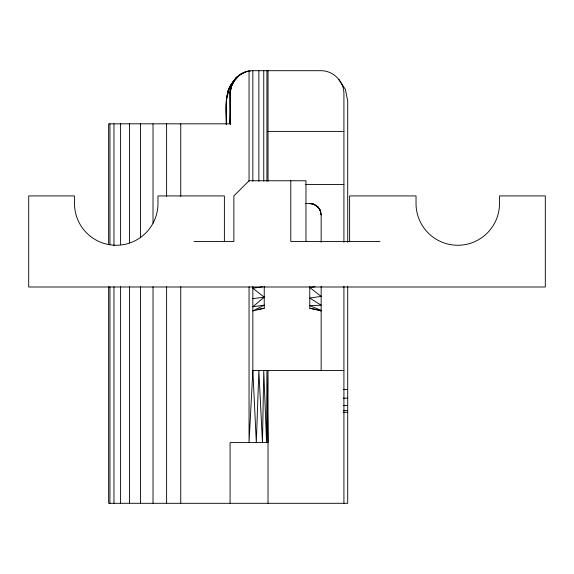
<?xml version="1.0" encoding="UTF-8"?>
<svg xmlns="http://www.w3.org/2000/svg" width="574" height="574" viewBox="0 0 574 574"><rect width="100%" height="100%" fill="white"/><g stroke="black" fill="none" stroke-linecap="round" stroke-linejoin="round"><path stroke-width="0.86" d="M227.749 95.284C227.232 88.726 231.86 83.115 236.158 78.667M230.468 110.481L230.081 123.819L108.644 123.819L108.644 244.646M230.454 117.634L230.081 123.819L230.081 93.462C229.815 81.293 240.635 70.415 252.847 70.695L321.153 70.695C333.351 70.724 343.891 81.264 343.919 93.462L343.919 242.336M230.224 123.955L230.081 93.462C229.901 82.599 238.31 72.755 249.051 71.011L249.051 181.14M235.684 78.502L231.466 85.641L230.081 93.462L231.179 86.473L232.542 83.165M226.285 124.357C226.601 109.046 223.006 89.601 236.459 78.408M230.081 93.462L231.193 86.43L232.757 82.749M226.314 124.343C226.357 108.486 223.221 88.439 237.65 77.368M226.285 101.053L228.596 89.436L233.726 81.135M230.425 124.443L230.282 90.405C231.164 85.526 233.353 80.733 236.904 77.203M230.282 90.405L231.731 84.938L230.856 87.564M227.763 91.697L229.5 87.449M231.193 86.43L234.429 80.08L236.632 77.483L234.17 80.439M231.466 85.641L235.455 78.767L237.636 76.521L234.429 80.08L239.466 75.043L245.808 71.807L250.207 71.111M228.596 89.436L235.175 79.585M234.429 80.08L237.378 76.751M262.483 286.77L252.847 288.241L264.234 297.188L252.847 306.753L264.234 305.146L252.847 310.936L264.234 308.245L264.234 286.426M235.455 78.767L241.568 73.687M258.099 309.4L264.234 308.245M315.026 286.699L309.766 287.502L321.153 296.406L309.766 298.057L321.153 305.203L309.766 305.648L321.153 310.383L309.766 308.245L309.766 286.426M252.847 298.652L264.234 297.188M268.029 131.41L343.919 131.41M305.526 184.541L343.919 184.541M305.325 203.512L309.766 203.512L314.129 204.38L309.766 203.512M194.026 241.46L233.869 241.46L233.869 195.921L249.051 180.745L305.971 180.745L305.971 241.46M379.974 241.46L290.796 241.46L290.796 180.745M343.919 370.488L252.847 370.488L249.051 442.59L249.051 286.792M343.288 389.459L347.715 389.459M343.288 398.177L347.715 398.177M343.288 405.56L347.715 405.56M343.288 410.496L347.715 410.496M343.245 412.232L347.715 412.232M309.766 308.245L321.153 310.936L319.639 310.168M316.296 205.571L318.405 207.479L320.285 210.543L317.817 206.848L312.981 203.978C317.716 205.621 321.16 209.79 321.153 214.898L319.89 209.682M314.868 204.875L317.817 206.848M338.825 79.585L345.404 89.436L347.715 101.053L347.715 242.264M227.842 91.453L227.871 93.246M349.616 241.46L349.616 195.921L416.028 195.921L416.028 203.512A41.744 41.744 0 0 0 457.765 245.256A41.744 41.744 0 0 0 499.509 203.512L499.509 195.921L545.3 195.921L545.3 287L28.7 287L28.7 195.921L74.491 195.921L74.491 203.512A41.744 41.744 0 0 0 116.235 245.256A41.744 41.744 0 0 0 157.972 203.512L157.972 195.921L224.384 195.921L224.384 241.46M347.715 286.455L347.715 503.305L108.644 503.305L108.644 286.713M343.919 286.275L343.919 503.305M321.153 214.525L321.153 242.278M321.153 286.376L321.153 370.639M268.029 70.695L268.029 181.226M268.029 370.488L268.029 503.305M266.924 70.695L266.924 181.226M263.746 70.695L263.746 181.226M258.867 70.695L258.867 181.226M252.847 70.695L252.847 181.226M252.847 286.469L252.847 370.488L256.313 442.59L258.867 370.488L262.469 442.59L263.746 370.488L266.58 442.59L266.924 370.488L268.029 442.59L230.081 442.59L230.081 503.305M180.745 123.819L180.745 196.315M180.745 286.713L180.745 503.305M166.611 123.819L166.611 196.315M166.611 286.713L166.611 503.305M153.021 123.819L153.021 223.171M153.021 286.713L153.021 503.305M140.508 123.819L140.508 237.485M140.508 286.713L140.508 503.305M129.559 123.819L129.559 242.859M129.559 286.713L129.559 503.305M120.597 123.819L120.597 244.646M120.597 286.713L120.597 503.305M113.968 123.819L113.968 245.543M113.968 286.713L113.968 503.305M109.935 123.819L109.935 244.646M109.935 286.713L109.935 503.305"/></g></svg>
